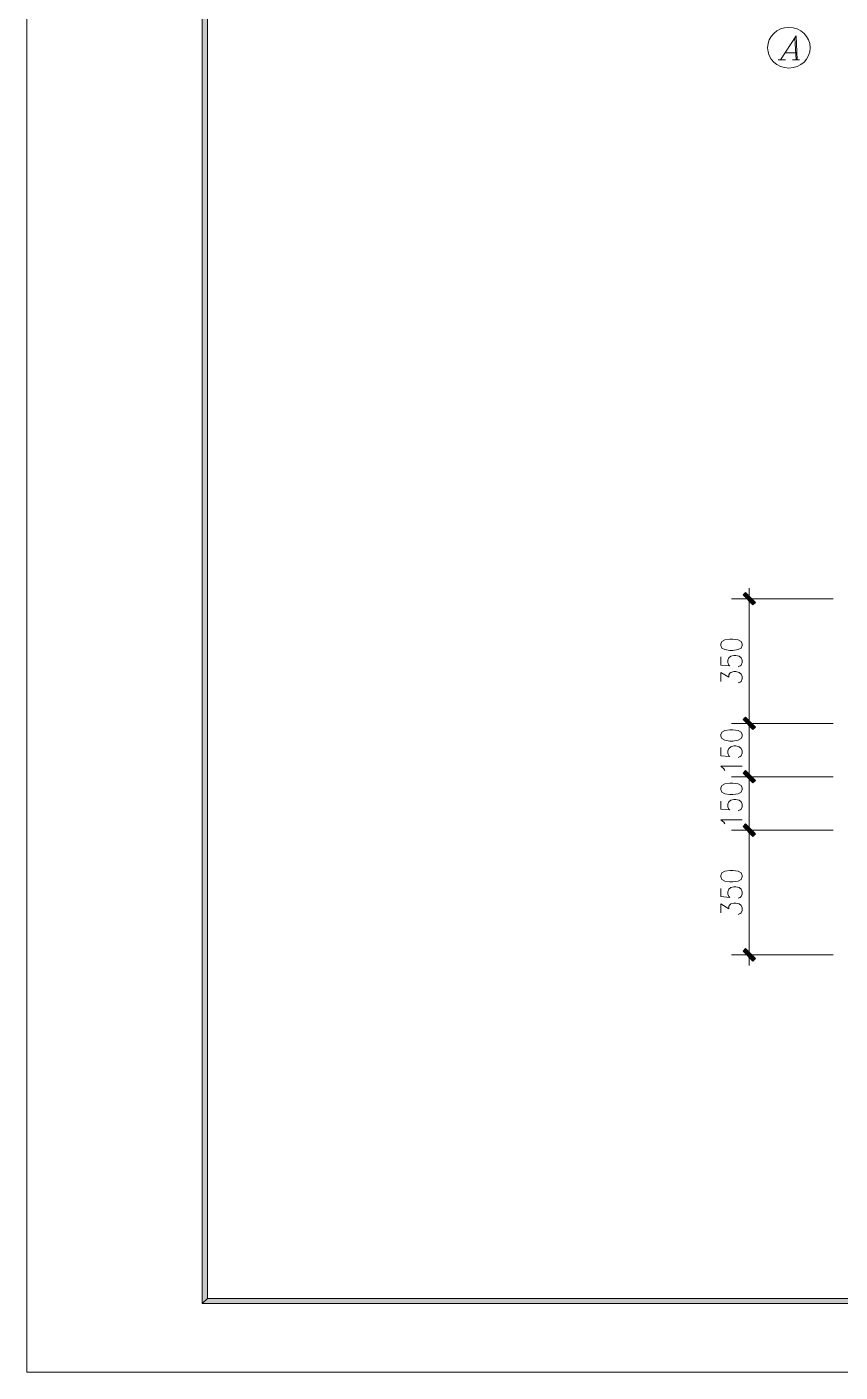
# Model space of a CAD drawing. Header units: millimetres. Extents: x 564 to 880, y 85 to 763.
# Drawn here: x 820.48 to 831.9, y 720.72 to 739.61 of the extents above; entities that cross this region are included whole.
import ezdxf

# ---------------------------------------------------------------- set-up
doc = ezdxf.new("R2010")
doc.units = ezdxf.units.MM

msp = doc.modelspace()

# ---------------------------------------------------------------- hatches: boundary and pattern name
h = msp.add_hatch(color=0)
h.dxf.hatch_style = 2
h.paths.add_polyline_path([(822.943, 761.753), (823.014, 761.682), (823.014, 721.756), (822.943, 721.686)])
h = msp.add_hatch(color=0)
h.dxf.hatch_style = 2
h.paths.add_polyline_path([(830.714, 731.528), (830.678, 731.493), (830.539, 731.633), (830.574, 731.668)])
h = msp.add_hatch(color=0)
h.dxf.hatch_style = 2
h.paths.add_polyline_path([(830.539, 729.883), (830.574, 729.918), (830.714, 729.778), (830.678, 729.743)])
h = msp.add_hatch(color=0)
h.dxf.hatch_style = 2
h.paths.add_polyline_path([(830.539, 729.883), (830.574, 729.918), (830.714, 729.778), (830.678, 729.743)])
h = msp.add_hatch(color=0)
h.dxf.hatch_style = 2
h.paths.add_polyline_path([(830.539, 729.133), (830.574, 729.168), (830.714, 729.028), (830.678, 728.993)])
h = msp.add_hatch(color=0)
h.dxf.hatch_style = 2
h.paths.add_polyline_path([(830.714, 729.028), (830.678, 728.993), (830.539, 729.133), (830.574, 729.168)])
h = msp.add_hatch(color=0)
h.dxf.hatch_style = 2
h.paths.add_polyline_path([(830.714, 728.278), (830.678, 728.243), (830.539, 728.383), (830.574, 728.418)])
h = msp.add_hatch(color=0)
h.dxf.hatch_style = 2
h.paths.add_polyline_path([(830.714, 728.278), (830.678, 728.243), (830.539, 728.383), (830.574, 728.418)])
h = msp.add_hatch(color=0)
h.dxf.hatch_style = 2
h.paths.add_polyline_path([(830.539, 726.633), (830.574, 726.669), (830.714, 726.528), (830.678, 726.493)])
h = msp.add_hatch(color=0)
h.dxf.hatch_style = 2
h.paths.add_polyline_path([(822.943, 721.686), (823.014, 721.756), (878.839, 721.756), (878.908, 721.686)])

# ---------------------------------------------------------------- linework, layer by layer
at = {"color": 0, "lineweight": 0}
for points in [[(820.479, 720.721), (879.873, 720.721), (879.873, 762.718), (820.479, 762.718)], [(822.943, 761.753), (823.014, 761.682), (823.014, 721.756), (822.943, 721.686)], [(830.714, 731.528), (830.678, 731.493), (830.539, 731.633), (830.574, 731.668)], [(830.226, 730.923), (830.24, 730.888), (830.283, 730.866), (830.355, 730.854), (830.398, 730.854), (830.469, 730.866), (830.512, 730.888), (830.526, 730.923), (830.526, 730.946), (830.512, 730.98), (830.469, 731.003), (830.398, 731.014), (830.355, 731.014), (830.283, 731.003), (830.24, 730.98), (830.226, 730.946)], [(830.539, 729.883), (830.574, 729.918), (830.714, 729.778), (830.678, 729.743)], [(830.539, 729.883), (830.574, 729.918), (830.714, 729.778), (830.678, 729.743)], [(830.226, 729.65), (830.24, 729.616), (830.283, 729.593), (830.355, 729.581), (830.398, 729.581), (830.469, 729.593), (830.512, 729.616), (830.526, 729.65), (830.526, 729.673), (830.512, 729.707), (830.469, 729.73), (830.398, 729.741), (830.355, 729.741), (830.283, 729.73), (830.24, 729.707), (830.226, 729.673)], [(830.539, 729.133), (830.574, 729.168), (830.714, 729.028), (830.678, 728.993)], [(830.714, 729.028), (830.678, 728.993), (830.539, 729.133), (830.574, 729.168)], [(830.226, 728.9), (830.24, 728.866), (830.283, 728.843), (830.355, 728.832), (830.398, 728.832), (830.469, 728.843), (830.512, 728.866), (830.526, 728.9), (830.526, 728.923), (830.512, 728.957), (830.469, 728.98), (830.398, 728.991), (830.355, 728.991), (830.283, 728.98), (830.24, 728.957), (830.226, 728.923)], [(830.714, 728.278), (830.678, 728.243), (830.539, 728.383), (830.574, 728.418)], [(830.714, 728.278), (830.678, 728.243), (830.539, 728.383), (830.574, 728.418)], [(830.226, 727.673), (830.24, 727.639), (830.283, 727.616), (830.355, 727.604), (830.398, 727.604), (830.469, 727.616), (830.512, 727.639), (830.526, 727.673), (830.526, 727.696), (830.512, 727.73), (830.469, 727.753), (830.398, 727.764), (830.355, 727.764), (830.283, 727.753), (830.24, 727.73), (830.226, 727.696)], [(830.539, 726.633), (830.574, 726.669), (830.714, 726.528), (830.678, 726.493)], [(822.943, 721.686), (823.014, 721.756), (878.839, 721.756), (878.908, 721.686)]]:
    msp.add_lwpolyline(points, close=True, dxfattribs=at)
for points in [[(831.284, 739.485), (831.067, 739.149)], [(831.284, 739.485), (831.3, 739.149)], [(831.267, 739.453), (831.284, 739.149)], [(831.034, 739.149), (831.134, 739.149)], [(831.134, 739.245), (831.284, 739.245)], [(831.234, 739.149), (831.334, 739.149)], [(830.626, 731.43), (830.626, 731.73)], [(831.806, 731.58), (830.376, 731.58)], [(830.626, 729.832), (830.626, 731.579)], [(830.226, 730.763), (830.226, 730.648), (830.355, 730.637), (830.34, 730.648), (830.326, 730.683), (830.326, 730.717), (830.34, 730.751), (830.369, 730.774), (830.412, 730.785), (830.44, 730.785), (830.483, 730.774), (830.512, 730.751), (830.526, 730.717), (830.526, 730.683), (830.512, 730.648), (830.498, 730.637), (830.469, 730.625)], [(830.226, 730.42), (830.226, 730.546), (830.34, 730.477), (830.34, 730.511), (830.355, 730.534), (830.369, 730.546), (830.412, 730.557), (830.44, 730.557), (830.483, 730.546), (830.512, 730.523), (830.526, 730.488), (830.526, 730.454), (830.512, 730.42), (830.498, 730.408), (830.469, 730.397)], [(830.626, 729.981), (830.626, 729.681)], [(830.626, 729.981), (830.626, 729.681)], [(831.806, 729.83), (830.376, 729.83)], [(831.806, 729.83), (830.376, 729.83)], [(830.626, 729.832), (830.626, 729.833)], [(830.626, 729.83), (830.626, 729.081)], [(830.226, 729.49), (830.226, 729.376), (830.355, 729.364), (830.34, 729.376), (830.326, 729.41), (830.326, 729.444), (830.34, 729.478), (830.369, 729.501), (830.412, 729.513), (830.44, 729.513), (830.483, 729.501), (830.512, 729.478), (830.526, 729.444), (830.526, 729.41), (830.512, 729.376), (830.498, 729.364), (830.469, 729.353)], [(830.283, 729.17), (830.269, 729.193), (830.226, 729.227), (830.526, 729.227)], [(830.626, 729.231), (830.626, 728.931)], [(830.626, 728.931), (830.626, 729.231)], [(830.626, 729.082), (830.626, 729.083)], [(831.806, 729.081), (830.376, 729.081)], [(831.806, 729.081), (830.376, 729.081)], [(830.626, 729.081), (830.626, 728.331)], [(830.626, 729.08), (830.626, 729.079)], [(830.226, 728.74), (830.226, 728.626), (830.355, 728.614), (830.34, 728.626), (830.326, 728.66), (830.326, 728.694), (830.34, 728.728), (830.369, 728.751), (830.412, 728.763), (830.44, 728.763), (830.483, 728.751), (830.512, 728.728), (830.526, 728.694), (830.526, 728.66), (830.512, 728.626), (830.498, 728.614), (830.469, 728.603)], [(830.283, 728.42), (830.269, 728.443), (830.226, 728.477), (830.526, 728.477)], [(831.806, 728.331), (830.376, 728.331)], [(831.806, 728.331), (830.376, 728.331)], [(830.626, 728.181), (830.626, 728.481)], [(830.626, 728.181), (830.626, 728.481)], [(830.626, 728.33), (830.626, 726.582)], [(830.626, 728.33), (830.626, 728.329)], [(830.226, 727.513), (830.226, 727.399), (830.355, 727.387), (830.34, 727.399), (830.326, 727.433), (830.326, 727.467), (830.34, 727.502), (830.369, 727.525), (830.412, 727.536), (830.44, 727.536), (830.483, 727.525), (830.512, 727.502), (830.526, 727.467), (830.526, 727.433), (830.512, 727.399), (830.498, 727.387), (830.469, 727.376)], [(830.226, 727.17), (830.226, 727.296), (830.34, 727.227), (830.34, 727.262), (830.355, 727.284), (830.369, 727.296), (830.412, 727.307), (830.44, 727.307), (830.483, 727.296), (830.512, 727.273), (830.526, 727.239), (830.526, 727.204), (830.512, 727.17), (830.498, 727.159), (830.469, 727.147)], [(830.626, 726.731), (830.626, 726.431)], [(831.806, 726.581), (830.376, 726.581)]]:
    msp.add_lwpolyline(points, dxfattribs=at)
msp.add_ellipse((831.184, 739.317), major_axis=(0.3, 0), ratio=0.951103, start_param=0, end_param=6.283185, dxfattribs=at)

doc.saveas('drawing.dxf')
